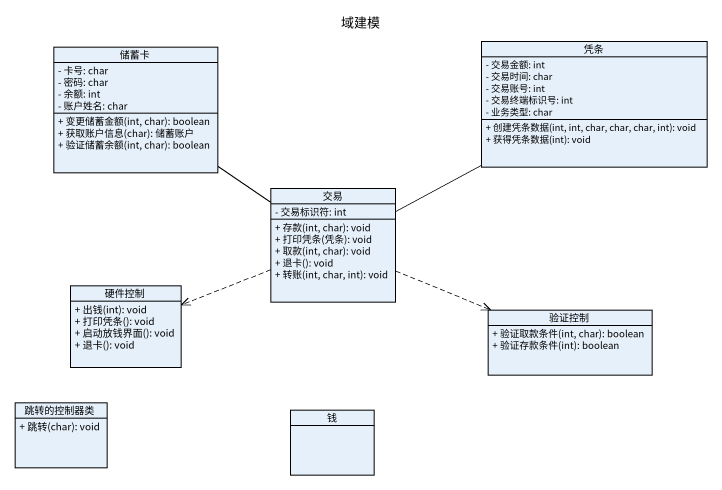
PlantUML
@startuml
title 域建模
hide circle
hide empty members
skinparam classAttributeIconSize 0
class 储蓄卡 {
  - 卡号: char
  - 密码: char
  - 余额: int
  - 账户姓名: char
  + 变更储蓄金额(int, char): boolean
  + 获取账户信息(char): 储蓄账户
  + 验证储蓄余额(int, char): boolean
}
class 凭条 {
  - 交易金额: int
  - 交易时间: char
  - 交易账号: int
  - 交易终端标识号: int
  - 业务类型: char
  + 创建凭条数据(int, int, char, char, char, int): void
  + 获得凭条数据(int): void
}
class 交易 {
  - 交易标识符: int
  + 存款(int, char): void
  + 打印凭条(凭条): void
  + 取款(int, char): void
  + 退卡(): void
  + 转账(int, char, int): void
}
class 硬件控制 {
  + 出钱(int): void
  + 打印凭条(): void
  + 启动放钱界面(): void
  + 退卡(): void
}
class 验证控制 {
  + 验证取款条件(int, char): boolean
  + 验证存款条件(int): boolean
}
class 跳转的控制器类 {
  + 跳转(char): void
}
class 钱
储蓄卡 -- 交易
交易 -right- 凭条
交易 .left.> 硬件控制
交易 .right.> 验证控制
@enduml
